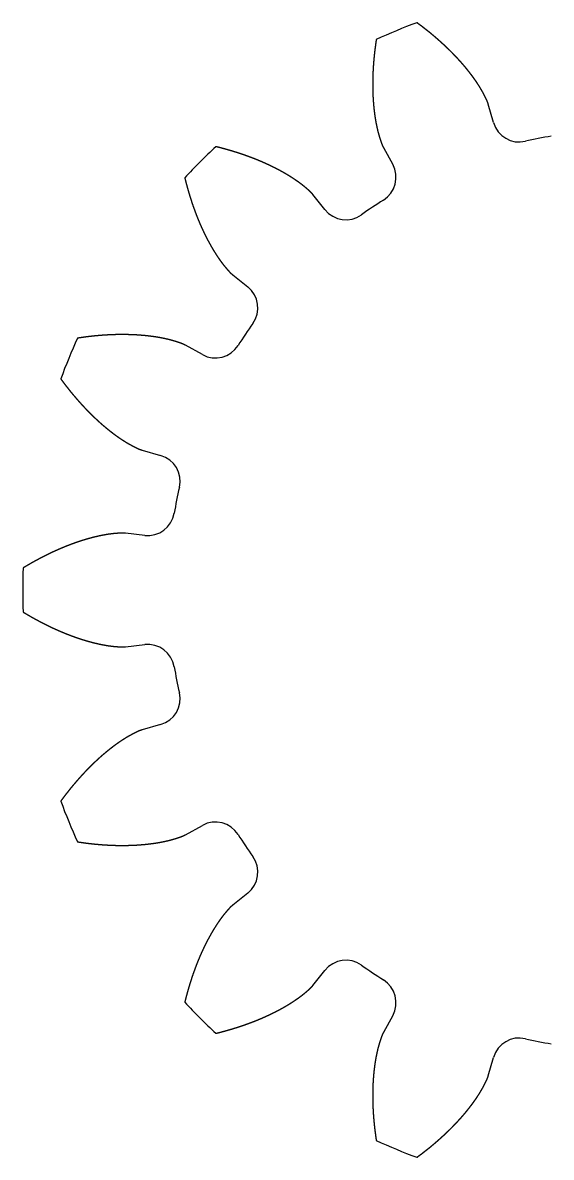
# Model space of a CAD drawing. Header units: millimetres. Extents: x 18 to 1165, y 18 to 1178.
# Drawn here: x 18 to 135.9, y 26.5 to 279.5 of the extents above; entities that cross this region are included whole.
import ezdxf

# ---------------------------------------------------------------- set-up
doc = ezdxf.new("R2010")
doc.units = ezdxf.units.MM
doc.layers.add('cut', color=5, linetype='Continuous', true_color=0x0000ff)

msp = doc.modelspace()

# ---------------------------------------------------------------- linework, layer by layer
at = {"layer": 'cut', "color": 5, "true_color": 0x0000ff}
for p, q in [((123, 257.25), (121.81, 261.36)), ((98.43, 251.68), (100.5, 247.93)), ((85.39, 237.83), (82.72, 241.18)), ((64.82, 223.28), (68.17, 220.61)), ((58.07, 205.5), (54.32, 207.57)), ((44.64, 184.19), (48.75, 183)), ((45.21, 165.17), (40.95, 165.65)), ((40.95, 140.35), (45.21, 140.83)), ((48.75, 123), (44.64, 121.81)), ((54.32, 98.43), (58.07, 100.5)), ((68.17, 85.39), (64.82, 82.72)), ((82.72, 64.82), (85.39, 68.17)), ((100.5, 58.07), (98.43, 54.32)), ((121.81, 44.64), (123, 48.75))]:
    msp.add_line(p, q, dxfattribs=at)
for centre, radius, start, end in [((153, 153), 135, 110.4168, 114.5832), ((128.76, 258.91), 6, -163.9431, -77.109), ((153, 153), 102.65, 99.609, 102.891), ((153, 153), 135, 132.9168, 137.0832), ((95.25, 245.03), 6, -57.891, 28.9431), ((153, 153), 102.65, 122.109, 125.391), ((90.08, 241.57), 6, -141.4431, -54.609), ((64.43, 215.92), 6, -35.391, 51.4431), ((153, 153), 102.65, 144.609, 147.891), ((153, 153), 135, 155.4168, 159.5832), ((60.97, 210.75), 6, -118.9431, -32.109), ((47.09, 177.24), 6, -12.891, 73.9431), ((153, 153), 102.65, 167.109, 170.391), ((45.88, 171.14), 6, -96.4431, -9.609), ((153, 153), 135, 177.9168, -177.9168), ((45.88, 134.86), 6, 9.609, 96.4431), ((153, 153), 102.65, -170.391, -167.109), ((47.09, 128.76), 6, -73.9431, 12.891), ((153, 153), 135, -159.5832, -155.4168), ((60.97, 95.25), 6, 32.109, 118.9431), ((153, 153), 102.65, -147.891, -144.609), ((64.43, 90.08), 6, -51.4431, 35.391), ((90.08, 64.43), 6, 54.609, 141.4431), ((153, 153), 102.64, -125.391, -122.109), ((95.25, 60.97), 6, -28.9431, 57.891), ((153, 153), 135, -137.0832, -132.9168), ((128.76, 47.09), 6, 77.109, 163.9431), ((153, 153), 102.65, -102.891, -99.609), ((153, 153), 135, -114.5832, -110.4168)]:
    msp.add_arc(centre, radius, start, end, dxfattribs=at)
for points in [[(121.81, 261.36), (121.79, 261.43), (121.75, 261.55), (121.69, 261.74), (121.6, 261.99), (121.47, 262.29), (121.33, 262.59), (121.18, 262.88), (121.03, 263.18), (120.88, 263.47), (120.72, 263.76), (120.56, 264.06), (120.4, 264.35), (120.23, 264.64), (120.06, 264.92), (119.89, 265.21), (119.71, 265.49), (119.52, 265.78), (119.34, 266.06), (119.15, 266.34), (118.96, 266.62), (118.76, 266.9), (118.57, 267.17), (118.37, 267.45), (118.16, 267.72), (117.96, 267.99), (117.75, 268.27), (117.54, 268.54), (117.32, 268.81), (117.11, 269.07), (116.89, 269.34), (116.67, 269.61), (116.45, 269.87), (116.22, 270.13), (116, 270.4), (115.77, 270.66), (115.53, 270.92), (115.3, 271.18), (115.06, 271.43), (114.82, 271.69), (114.58, 271.95), (114.34, 272.2), (114.1, 272.45), (113.85, 272.7), (113.6, 272.96), (113.35, 273.21), (113.1, 273.45), (112.84, 273.7), (112.59, 273.95), (112.33, 274.19), (112.07, 274.44), (111.81, 274.68), (111.54, 274.92), (111.28, 275.16), (111.01, 275.4), (110.74, 275.64), (110.47, 275.88), (110.2, 276.11), (109.92, 276.35), (109.65, 276.58), (109.37, 276.82), (109.09, 277.05), (108.81, 277.28), (108.53, 277.51), (108.24, 277.74), (107.95, 277.96), (107.67, 278.19), (107.38, 278.41), (107.09, 278.64), (106.79, 278.86), (106.5, 279.08), (106.26, 279.26), (106.08, 279.39), (105.97, 279.48), (105.91, 279.52)], [(96.84, 275.76), (96.83, 275.69), (96.8, 275.54), (96.77, 275.33), (96.73, 275.03), (96.68, 274.67), (96.63, 274.3), (96.58, 273.94), (96.53, 273.58), (96.49, 273.21), (96.45, 272.85), (96.41, 272.49), (96.37, 272.13), (96.33, 271.76), (96.3, 271.4), (96.27, 271.04), (96.24, 270.68), (96.21, 270.32), (96.18, 269.96), (96.16, 269.6), (96.14, 269.24), (96.12, 268.88), (96.1, 268.53), (96.09, 268.17), (96.07, 267.81), (96.06, 267.45), (96.05, 267.1), (96.05, 266.74), (96.04, 266.39), (96.04, 266.03), (96.04, 265.68), (96.04, 265.33), (96.04, 264.97), (96.05, 264.62), (96.06, 264.27), (96.07, 263.92), (96.08, 263.57), (96.1, 263.22), (96.11, 262.87), (96.13, 262.53), (96.15, 262.18), (96.18, 261.83), (96.21, 261.49), (96.24, 261.14), (96.27, 260.8), (96.3, 260.45), (96.34, 260.11), (96.38, 259.77), (96.42, 259.43), (96.47, 259.09), (96.51, 258.75), (96.56, 258.42), (96.62, 258.08), (96.67, 257.75), (96.73, 257.41), (96.79, 257.08), (96.86, 256.75), (96.93, 256.42), (97, 256.09), (97.07, 255.76), (97.15, 255.43), (97.23, 255.11), (97.32, 254.79), (97.41, 254.47), (97.5, 254.15), (97.6, 253.83), (97.7, 253.51), (97.8, 253.2), (97.91, 252.88), (98.02, 252.57), (98.14, 252.27), (98.25, 252.03), (98.34, 251.85), (98.4, 251.74), (98.43, 251.68)], [(82.72, 241.18), (82.67, 241.23), (82.59, 241.33), (82.46, 241.48), (82.28, 241.67), (82.05, 241.9), (81.8, 242.12), (81.55, 242.34), (81.3, 242.56), (81.05, 242.77), (80.79, 242.98), (80.53, 243.19), (80.27, 243.4), (80.01, 243.6), (79.74, 243.8), (79.47, 244), (79.19, 244.19), (78.91, 244.38), (78.63, 244.57), (78.35, 244.76), (78.07, 244.94), (77.78, 245.12), (77.5, 245.3), (77.21, 245.48), (76.91, 245.66), (76.62, 245.83), (76.32, 246), (76.02, 246.17), (75.72, 246.34), (75.42, 246.5), (75.12, 246.67), (74.81, 246.83), (74.51, 246.99), (74.2, 247.14), (73.89, 247.3), (73.57, 247.45), (73.26, 247.6), (72.95, 247.75), (72.63, 247.9), (72.31, 248.05), (71.99, 248.19), (71.67, 248.33), (71.35, 248.47), (71.02, 248.61), (70.7, 248.75), (70.37, 248.88), (70.04, 249.02), (69.71, 249.15), (69.38, 249.28), (69.05, 249.4), (68.71, 249.53), (68.38, 249.65), (68.04, 249.78), (67.7, 249.9), (67.37, 250.02), (67.03, 250.13), (66.69, 250.25), (66.34, 250.36), (66, 250.47), (65.65, 250.59), (65.31, 250.69), (64.96, 250.8), (64.61, 250.91), (64.26, 251.01), (63.91, 251.11), (63.56, 251.21), (63.21, 251.31), (62.86, 251.41), (62.5, 251.5), (62.15, 251.6), (61.79, 251.69), (61.5, 251.76), (61.29, 251.81), (61.15, 251.85), (61.07, 251.87)], [(54.13, 244.93), (54.15, 244.85), (54.19, 244.71), (54.24, 244.5), (54.31, 244.21), (54.4, 243.85), (54.5, 243.5), (54.59, 243.14), (54.69, 242.79), (54.79, 242.44), (54.89, 242.09), (54.99, 241.74), (55.09, 241.39), (55.2, 241.04), (55.31, 240.69), (55.41, 240.35), (55.53, 240), (55.64, 239.66), (55.75, 239.31), (55.87, 238.97), (55.98, 238.63), (56.1, 238.3), (56.22, 237.96), (56.35, 237.62), (56.47, 237.29), (56.6, 236.95), (56.72, 236.62), (56.85, 236.29), (56.98, 235.96), (57.12, 235.63), (57.25, 235.3), (57.39, 234.98), (57.53, 234.65), (57.67, 234.33), (57.81, 234.01), (57.95, 233.69), (58.1, 233.37), (58.25, 233.05), (58.4, 232.74), (58.55, 232.43), (58.7, 232.11), (58.86, 231.8), (59.01, 231.49), (59.17, 231.19), (59.33, 230.88), (59.5, 230.58), (59.66, 230.28), (59.83, 229.98), (60, 229.68), (60.17, 229.38), (60.34, 229.09), (60.52, 228.79), (60.7, 228.5), (60.88, 228.22), (61.06, 227.93), (61.24, 227.65), (61.43, 227.37), (61.62, 227.09), (61.81, 226.81), (62, 226.53), (62.2, 226.26), (62.4, 225.99), (62.6, 225.73), (62.81, 225.47), (63.02, 225.21), (63.23, 224.95), (63.44, 224.7), (63.66, 224.45), (63.88, 224.2), (64.1, 223.95), (64.33, 223.72), (64.52, 223.54), (64.67, 223.41), (64.77, 223.33), (64.82, 223.28)], [(54.32, 207.57), (54.26, 207.6), (54.15, 207.66), (53.97, 207.75), (53.73, 207.86), (53.43, 207.98), (53.12, 208.09), (52.8, 208.2), (52.49, 208.3), (52.17, 208.4), (51.85, 208.5), (51.53, 208.59), (51.21, 208.68), (50.89, 208.77), (50.57, 208.85), (50.24, 208.93), (49.91, 209), (49.58, 209.07), (49.25, 209.14), (48.92, 209.21), (48.59, 209.27), (48.25, 209.33), (47.92, 209.38), (47.58, 209.44), (47.25, 209.49), (46.91, 209.53), (46.57, 209.58), (46.23, 209.62), (45.89, 209.66), (45.55, 209.7), (45.2, 209.73), (44.86, 209.76), (44.51, 209.79), (44.17, 209.82), (43.82, 209.85), (43.47, 209.87), (43.13, 209.89), (42.78, 209.9), (42.43, 209.92), (42.08, 209.93), (41.73, 209.94), (41.38, 209.95), (41.03, 209.96), (40.67, 209.96), (40.32, 209.96), (39.97, 209.96), (39.61, 209.96), (39.26, 209.95), (38.9, 209.95), (38.55, 209.94), (38.19, 209.93), (37.83, 209.91), (37.47, 209.9), (37.12, 209.88), (36.76, 209.86), (36.4, 209.84), (36.04, 209.82), (35.68, 209.79), (35.32, 209.76), (34.96, 209.73), (34.6, 209.7), (34.24, 209.67), (33.87, 209.63), (33.51, 209.59), (33.15, 209.55), (32.79, 209.51), (32.42, 209.47), (32.06, 209.42), (31.7, 209.37), (31.33, 209.32), (30.97, 209.27), (30.67, 209.23), (30.46, 209.2), (30.31, 209.17), (30.24, 209.16)], [(26.48, 200.09), (26.52, 200.03), (26.61, 199.92), (26.74, 199.74), (26.92, 199.5), (27.14, 199.21), (27.36, 198.91), (27.59, 198.62), (27.81, 198.33), (28.04, 198.05), (28.26, 197.76), (28.49, 197.47), (28.72, 197.19), (28.95, 196.91), (29.18, 196.63), (29.42, 196.35), (29.65, 196.08), (29.89, 195.8), (30.12, 195.53), (30.36, 195.26), (30.6, 194.99), (30.84, 194.72), (31.08, 194.46), (31.32, 194.19), (31.56, 193.93), (31.81, 193.67), (32.05, 193.41), (32.3, 193.16), (32.55, 192.9), (32.79, 192.65), (33.04, 192.4), (33.3, 192.15), (33.55, 191.9), (33.8, 191.66), (34.05, 191.42), (34.31, 191.18), (34.57, 190.94), (34.82, 190.7), (35.08, 190.47), (35.34, 190.23), (35.6, 190), (35.87, 189.78), (36.13, 189.55), (36.39, 189.33), (36.66, 189.11), (36.93, 188.89), (37.19, 188.68), (37.46, 188.46), (37.73, 188.25), (38.01, 188.04), (38.28, 187.84), (38.55, 187.63), (38.83, 187.43), (39.1, 187.24), (39.38, 187.04), (39.66, 186.85), (39.94, 186.66), (40.22, 186.48), (40.51, 186.29), (40.79, 186.11), (41.08, 185.94), (41.36, 185.77), (41.65, 185.6), (41.94, 185.44), (42.24, 185.28), (42.53, 185.12), (42.82, 184.97), (43.12, 184.82), (43.41, 184.67), (43.71, 184.53), (44.01, 184.4), (44.26, 184.31), (44.45, 184.25), (44.57, 184.21), (44.64, 184.19)], [(40.95, 165.65), (40.88, 165.66), (40.75, 165.67), (40.56, 165.69), (40.29, 165.7), (39.97, 165.69), (39.64, 165.67), (39.31, 165.65), (38.98, 165.63), (38.64, 165.6), (38.31, 165.57), (37.98, 165.53), (37.65, 165.49), (37.32, 165.45), (36.99, 165.4), (36.66, 165.35), (36.33, 165.29), (36, 165.23), (35.67, 165.16), (35.33, 165.1), (35, 165.03), (34.67, 164.95), (34.34, 164.88), (34.01, 164.8), (33.68, 164.72), (33.35, 164.63), (33.02, 164.54), (32.69, 164.45), (32.36, 164.36), (32.03, 164.26), (31.7, 164.16), (31.37, 164.06), (31.04, 163.95), (30.71, 163.85), (30.38, 163.74), (30.05, 163.63), (29.72, 163.51), (29.39, 163.39), (29.06, 163.27), (28.74, 163.15), (28.41, 163.03), (28.08, 162.9), (27.75, 162.77), (27.43, 162.64), (27.1, 162.51), (26.77, 162.37), (26.45, 162.23), (26.12, 162.09), (25.79, 161.95), (25.47, 161.8), (25.14, 161.66), (24.82, 161.51), (24.49, 161.36), (24.17, 161.2), (23.85, 161.05), (23.52, 160.89), (23.2, 160.73), (22.88, 160.57), (22.56, 160.41), (22.23, 160.24), (21.91, 160.07), (21.59, 159.9), (21.27, 159.73), (20.95, 159.56), (20.63, 159.38), (20.31, 159.2), (19.99, 159.03), (19.67, 158.84), (19.36, 158.66), (19.04, 158.47), (18.72, 158.29), (18.47, 158.14), (18.28, 158.02), (18.15, 157.95), (18.09, 157.91)], [(18.09, 148.09), (18.15, 148.05), (18.28, 147.98), (18.47, 147.86), (18.72, 147.71), (19.04, 147.53), (19.36, 147.34), (19.67, 147.16), (19.99, 146.97), (20.31, 146.8), (20.63, 146.62), (20.95, 146.44), (21.27, 146.27), (21.59, 146.1), (21.91, 145.93), (22.23, 145.76), (22.56, 145.59), (22.88, 145.43), (23.2, 145.27), (23.52, 145.11), (23.85, 144.95), (24.17, 144.8), (24.49, 144.64), (24.82, 144.49), (25.14, 144.34), (25.47, 144.2), (25.79, 144.05), (26.12, 143.91), (26.45, 143.77), (26.77, 143.63), (27.1, 143.49), (27.43, 143.36), (27.75, 143.23), (28.08, 143.1), (28.41, 142.97), (28.74, 142.85), (29.06, 142.73), (29.39, 142.61), (29.72, 142.49), (30.05, 142.37), (30.38, 142.26), (30.71, 142.15), (31.04, 142.05), (31.37, 141.94), (31.7, 141.84), (32.03, 141.74), (32.36, 141.64), (32.69, 141.55), (33.02, 141.46), (33.35, 141.37), (33.68, 141.28), (34.01, 141.2), (34.34, 141.12), (34.67, 141.05), (35, 140.97), (35.33, 140.9), (35.67, 140.84), (36, 140.77), (36.33, 140.71), (36.66, 140.65), (36.99, 140.6), (37.32, 140.55), (37.65, 140.51), (37.98, 140.47), (38.31, 140.43), (38.64, 140.4), (38.98, 140.37), (39.31, 140.35), (39.64, 140.33), (39.97, 140.31), (40.29, 140.3), (40.56, 140.31), (40.75, 140.33), (40.88, 140.34), (40.95, 140.35)], [(44.64, 121.81), (44.57, 121.79), (44.45, 121.75), (44.26, 121.69), (44.01, 121.6), (43.71, 121.47), (43.41, 121.33), (43.12, 121.18), (42.82, 121.03), (42.53, 120.88), (42.24, 120.72), (41.94, 120.56), (41.65, 120.4), (41.36, 120.23), (41.08, 120.06), (40.79, 119.89), (40.51, 119.71), (40.22, 119.52), (39.94, 119.34), (39.66, 119.15), (39.38, 118.96), (39.1, 118.76), (38.83, 118.57), (38.55, 118.37), (38.28, 118.16), (38.01, 117.96), (37.73, 117.75), (37.46, 117.54), (37.19, 117.32), (36.93, 117.11), (36.66, 116.89), (36.39, 116.67), (36.13, 116.45), (35.87, 116.22), (35.6, 116), (35.34, 115.77), (35.08, 115.53), (34.82, 115.3), (34.57, 115.06), (34.31, 114.82), (34.05, 114.58), (33.8, 114.34), (33.55, 114.1), (33.3, 113.85), (33.04, 113.6), (32.79, 113.35), (32.55, 113.1), (32.3, 112.84), (32.05, 112.59), (31.81, 112.33), (31.56, 112.07), (31.32, 111.81), (31.08, 111.54), (30.84, 111.28), (30.6, 111.01), (30.36, 110.74), (30.12, 110.47), (29.89, 110.2), (29.65, 109.92), (29.42, 109.65), (29.18, 109.37), (28.95, 109.09), (28.72, 108.81), (28.49, 108.53), (28.26, 108.24), (28.04, 107.95), (27.81, 107.67), (27.59, 107.38), (27.36, 107.09), (27.14, 106.79), (26.92, 106.5), (26.74, 106.26), (26.61, 106.08), (26.52, 105.97), (26.48, 105.91)], [(30.24, 96.84), (30.31, 96.83), (30.46, 96.8), (30.67, 96.77), (30.97, 96.73), (31.33, 96.68), (31.7, 96.63), (32.06, 96.58), (32.42, 96.53), (32.79, 96.49), (33.15, 96.45), (33.51, 96.41), (33.87, 96.37), (34.24, 96.33), (34.6, 96.3), (34.96, 96.27), (35.32, 96.24), (35.68, 96.21), (36.04, 96.18), (36.4, 96.16), (36.76, 96.14), (37.12, 96.12), (37.47, 96.1), (37.83, 96.09), (38.19, 96.07), (38.55, 96.06), (38.9, 96.05), (39.26, 96.05), (39.61, 96.04), (39.97, 96.04), (40.32, 96.04), (40.67, 96.04), (41.03, 96.04), (41.38, 96.05), (41.73, 96.06), (42.08, 96.07), (42.43, 96.08), (42.78, 96.1), (43.13, 96.11), (43.47, 96.13), (43.82, 96.15), (44.17, 96.18), (44.51, 96.21), (44.86, 96.24), (45.2, 96.27), (45.55, 96.3), (45.89, 96.34), (46.23, 96.38), (46.57, 96.42), (46.91, 96.47), (47.25, 96.51), (47.58, 96.56), (47.92, 96.62), (48.25, 96.67), (48.59, 96.73), (48.92, 96.79), (49.25, 96.86), (49.58, 96.93), (49.91, 97), (50.24, 97.07), (50.57, 97.15), (50.89, 97.23), (51.21, 97.32), (51.53, 97.41), (51.85, 97.5), (52.17, 97.6), (52.49, 97.7), (52.8, 97.8), (53.12, 97.91), (53.43, 98.02), (53.73, 98.14), (53.97, 98.25), (54.15, 98.34), (54.26, 98.4), (54.32, 98.43)], [(64.82, 82.72), (64.77, 82.67), (64.67, 82.59), (64.52, 82.46), (64.33, 82.28), (64.1, 82.05), (63.88, 81.8), (63.66, 81.55), (63.44, 81.3), (63.23, 81.05), (63.02, 80.79), (62.81, 80.53), (62.6, 80.27), (62.4, 80.01), (62.2, 79.74), (62, 79.47), (61.81, 79.19), (61.62, 78.91), (61.43, 78.63), (61.24, 78.35), (61.06, 78.07), (60.88, 77.78), (60.7, 77.5), (60.52, 77.21), (60.34, 76.91), (60.17, 76.62), (60, 76.32), (59.83, 76.02), (59.66, 75.72), (59.5, 75.42), (59.33, 75.12), (59.17, 74.81), (59.01, 74.51), (58.86, 74.2), (58.7, 73.89), (58.55, 73.57), (58.4, 73.26), (58.25, 72.95), (58.1, 72.63), (57.95, 72.31), (57.81, 71.99), (57.67, 71.67), (57.53, 71.35), (57.39, 71.02), (57.25, 70.7), (57.12, 70.37), (56.98, 70.04), (56.85, 69.71), (56.72, 69.38), (56.6, 69.05), (56.47, 68.71), (56.35, 68.38), (56.22, 68.04), (56.1, 67.7), (55.98, 67.37), (55.87, 67.03), (55.75, 66.69), (55.64, 66.34), (55.53, 66), (55.41, 65.65), (55.31, 65.31), (55.2, 64.96), (55.09, 64.61), (54.99, 64.26), (54.89, 63.91), (54.79, 63.56), (54.69, 63.21), (54.59, 62.86), (54.5, 62.5), (54.4, 62.15), (54.31, 61.79), (54.24, 61.5), (54.19, 61.29), (54.15, 61.15), (54.13, 61.07)], [(61.07, 54.13), (61.15, 54.15), (61.29, 54.19), (61.5, 54.24), (61.79, 54.31), (62.15, 54.4), (62.5, 54.5), (62.86, 54.59), (63.21, 54.69), (63.56, 54.79), (63.91, 54.89), (64.26, 54.99), (64.61, 55.09), (64.96, 55.2), (65.31, 55.31), (65.65, 55.41), (66, 55.53), (66.34, 55.64), (66.69, 55.75), (67.03, 55.87), (67.37, 55.98), (67.7, 56.1), (68.04, 56.22), (68.38, 56.35), (68.71, 56.47), (69.05, 56.6), (69.38, 56.72), (69.71, 56.85), (70.04, 56.98), (70.37, 57.12), (70.7, 57.25), (71.02, 57.39), (71.35, 57.53), (71.67, 57.67), (71.99, 57.81), (72.31, 57.95), (72.63, 58.1), (72.95, 58.25), (73.26, 58.4), (73.57, 58.55), (73.89, 58.7), (74.2, 58.86), (74.51, 59.01), (74.81, 59.17), (75.12, 59.33), (75.42, 59.5), (75.72, 59.66), (76.02, 59.83), (76.32, 60), (76.62, 60.17), (76.91, 60.34), (77.21, 60.52), (77.5, 60.7), (77.78, 60.88), (78.07, 61.06), (78.35, 61.24), (78.63, 61.43), (78.91, 61.62), (79.19, 61.81), (79.47, 62), (79.74, 62.2), (80.01, 62.4), (80.27, 62.6), (80.53, 62.81), (80.79, 63.02), (81.05, 63.23), (81.3, 63.44), (81.55, 63.66), (81.8, 63.88), (82.05, 64.1), (82.28, 64.33), (82.46, 64.52), (82.59, 64.67), (82.67, 64.77), (82.72, 64.82)], [(98.43, 54.32), (98.4, 54.26), (98.34, 54.15), (98.25, 53.97), (98.14, 53.73), (98.02, 53.43), (97.91, 53.12), (97.8, 52.8), (97.7, 52.49), (97.6, 52.17), (97.5, 51.85), (97.41, 51.53), (97.32, 51.21), (97.23, 50.89), (97.15, 50.57), (97.07, 50.24), (97, 49.91), (96.93, 49.58), (96.86, 49.25), (96.79, 48.92), (96.73, 48.59), (96.67, 48.25), (96.62, 47.92), (96.56, 47.58), (96.51, 47.25), (96.47, 46.91), (96.42, 46.57), (96.38, 46.23), (96.34, 45.89), (96.3, 45.55), (96.27, 45.2), (96.24, 44.86), (96.21, 44.51), (96.18, 44.17), (96.15, 43.82), (96.13, 43.47), (96.11, 43.13), (96.1, 42.78), (96.08, 42.43), (96.07, 42.08), (96.06, 41.73), (96.05, 41.38), (96.04, 41.03), (96.04, 40.67), (96.04, 40.32), (96.04, 39.97), (96.04, 39.61), (96.05, 39.26), (96.05, 38.9), (96.06, 38.55), (96.07, 38.19), (96.09, 37.83), (96.1, 37.47), (96.12, 37.12), (96.14, 36.76), (96.16, 36.4), (96.18, 36.04), (96.21, 35.68), (96.24, 35.32), (96.27, 34.96), (96.3, 34.6), (96.33, 34.24), (96.37, 33.87), (96.41, 33.51), (96.45, 33.15), (96.49, 32.79), (96.53, 32.42), (96.58, 32.06), (96.63, 31.7), (96.68, 31.33), (96.73, 30.97), (96.77, 30.67), (96.8, 30.46), (96.83, 30.31), (96.84, 30.24)], [(105.91, 26.48), (105.97, 26.52), (106.08, 26.61), (106.26, 26.74), (106.5, 26.92), (106.79, 27.14), (107.09, 27.36), (107.38, 27.59), (107.67, 27.81), (107.95, 28.04), (108.24, 28.26), (108.53, 28.49), (108.81, 28.72), (109.09, 28.95), (109.37, 29.18), (109.65, 29.42), (109.92, 29.65), (110.2, 29.89), (110.47, 30.12), (110.74, 30.36), (111.01, 30.6), (111.28, 30.84), (111.54, 31.08), (111.81, 31.32), (112.07, 31.56), (112.33, 31.81), (112.59, 32.05), (112.84, 32.3), (113.1, 32.55), (113.35, 32.79), (113.6, 33.04), (113.85, 33.3), (114.1, 33.55), (114.34, 33.8), (114.58, 34.05), (114.82, 34.31), (115.06, 34.57), (115.3, 34.82), (115.53, 35.08), (115.77, 35.34), (116, 35.6), (116.22, 35.87), (116.45, 36.13), (116.67, 36.39), (116.89, 36.66), (117.11, 36.93), (117.32, 37.19), (117.54, 37.46), (117.75, 37.73), (117.96, 38.01), (118.16, 38.28), (118.37, 38.55), (118.57, 38.83), (118.76, 39.1), (118.96, 39.38), (119.15, 39.66), (119.34, 39.94), (119.52, 40.22), (119.71, 40.51), (119.89, 40.79), (120.06, 41.08), (120.23, 41.36), (120.4, 41.65), (120.56, 41.94), (120.72, 42.24), (120.88, 42.53), (121.03, 42.82), (121.18, 43.12), (121.33, 43.41), (121.47, 43.71), (121.6, 44.01), (121.69, 44.26), (121.75, 44.45), (121.79, 44.57), (121.81, 44.64)]]:
    msp.add_open_spline(points, degree=5, dxfattribs=at)

doc.saveas('drawing.dxf')
